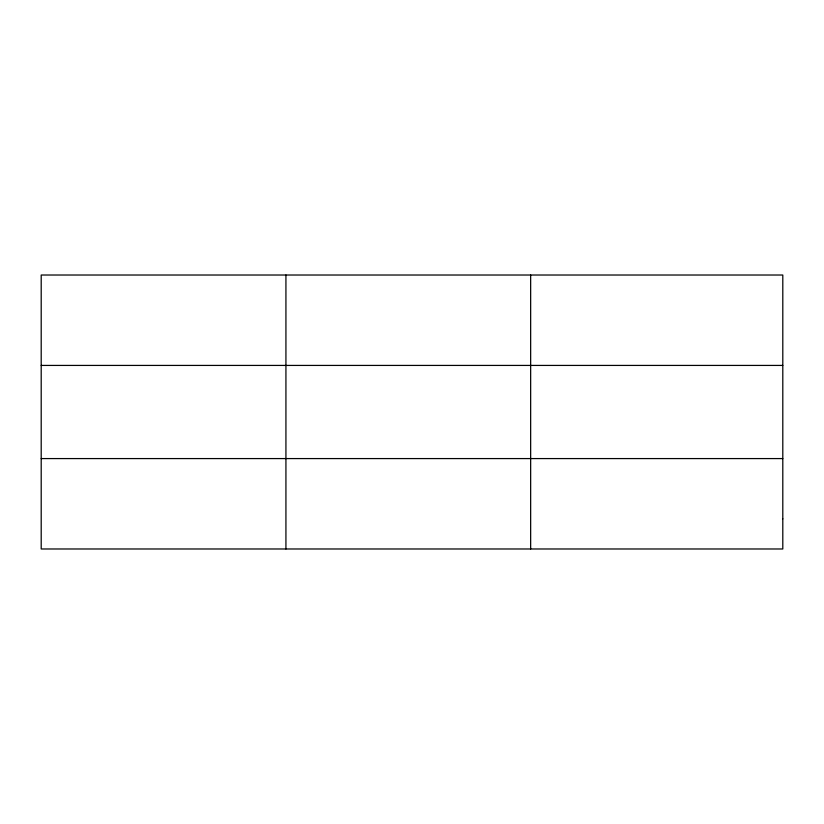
<?xml version="1.0" encoding="UTF-8"?>
<svg xmlns="http://www.w3.org/2000/svg" width="824" height="824" viewBox="0 0 824 824"><rect width="100%" height="100%" fill="white"/><g stroke="black" fill="none" stroke-linecap="round" stroke-linejoin="round"><path stroke-width="1.24" d="M285.928 548.98L285.928 275.02M530.656 548.98L530.656 275.02M41.2 365.423L782.8 365.423M41.2 458.577L782.8 458.577M782.8 518.842L782.8 548.98L41.2 548.98L41.2 275.02L782.8 275.02L782.8 518.842"/></g></svg>
